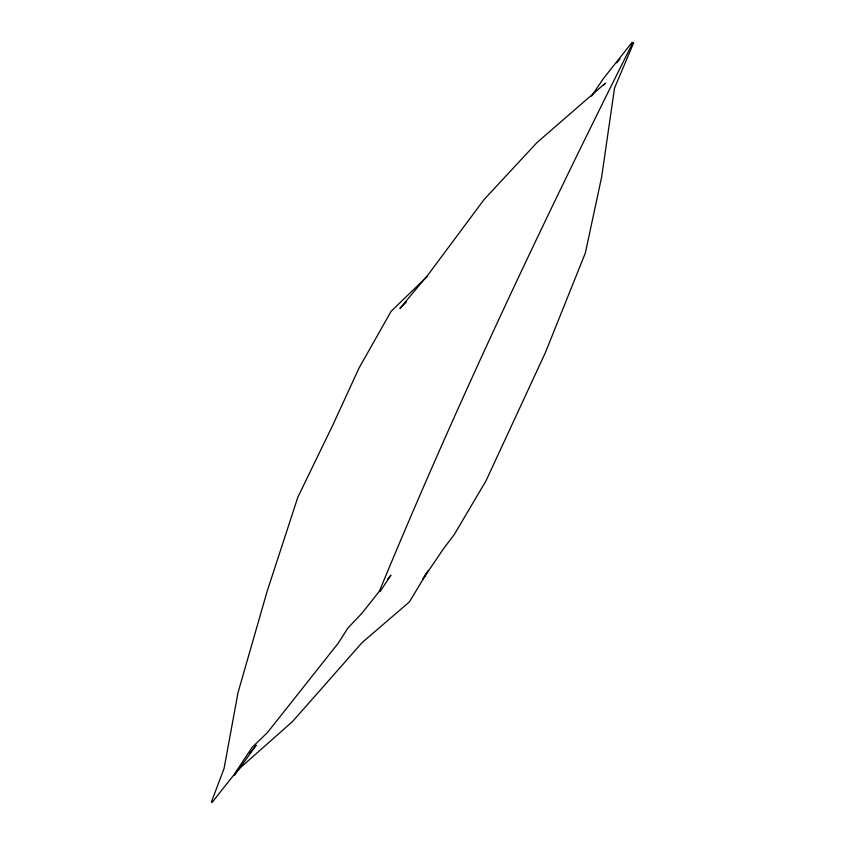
<?xml version="1.0" encoding="UTF-8"?>
<svg xmlns="http://www.w3.org/2000/svg" width="845" height="845" viewBox="0 0 845 845"><rect width="100%" height="100%" fill="white"/><g stroke="black" fill="none" stroke-linecap="round" stroke-linejoin="round"><path stroke-width="1.27" d="M211.377 802.063L224.052 768.559L238.047 692.541L266.999 591.806L297.831 497.23L333.141 424.401L359.062 367.976L391.172 311.224L427.221 276.442M379.373 591.268C456.215 404.924 542.511 222.742 632.884 42.62L632.926 42.567M633.623 42.937L614.537 88.017L601.651 176.964L585.342 253.035L545.342 352.692L486.012 480.826L454.261 534.547L443.54 548.711L422.584 579.586L426.662 572.804M428.341 570.375L409.392 601.957L362.325 642.348L292.613 721.45L236.642 770.999M380.113 591.585L390.918 575.17L387.644 579.3M591.542 96.182L603.267 78.754L632.187 42.25M234.424 775.478L256.162 745.258L249.74 753.36M616.839 62.868L620.05 58.823M603.7 85.271L605.337 83.211L536.892 142.657L484.206 199.399L428.267 274.53L399.886 308.478L406.382 301.94M212.074 802.433L233.727 775.108L252.137 747.339L267.4 732.604L338.317 643.087L347.844 628.11L361.977 613.216L379.416 591.215"/></g></svg>
